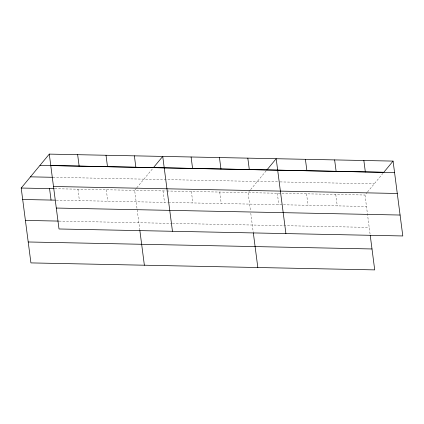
<?xml version="1.0" encoding="UTF-8"?>
<svg xmlns="http://www.w3.org/2000/svg" width="424" height="424" viewBox="0 0 424 424"><rect width="100%" height="100%" fill="white"/><g stroke="black" fill="none" stroke-linecap="round" stroke-linejoin="round"><path stroke-width="0.32" stroke-dasharray="2.12 1.59" d="M136.337 188.304L134.652 190.339L139.787 229.909M136.756 187.795L152.64 168.614M250.208 190.1L248.104 192.644L250.441 210.638M250.632 189.592L266.505 170.416M370.046 233.931L364.99 195.019L367.099 192.475M367.518 191.966L382.978 173.294M52.894 177.296L279.448 181.901M280.1 181.912L374.26 183.825M54.839 188.722L166.314 190.986M166.971 190.996L364.99 195.019M56.328 200.17L167.798 202.439M168.461 202.449L366.479 206.472M59.047 221.1L171.837 223.39M172.494 223.406L369.198 227.402M335.766 194.425L337.255 205.879M306.547 193.832L308.036 205.285M277.322 193.238L278.812 204.691M250.78 213.256L253.239 232.214M219.738 192.072L221.227 203.52M191.378 191.494L192.862 202.948M163.012 190.917L164.501 202.37M106.286 189.767L107.776 201.214M77.926 189.189L79.415 200.642"/><path stroke-width="0.64" d="M370.216 235.241L374.715 269.892L30.926 262.906L21.2 188.039L49.285 154.108L393.075 161.094L402.8 235.961L59.01 228.981L49.285 154.108M153.467 167.613L162.737 156.414L172.462 231.281M266.919 169.918L276.188 158.719L285.914 233.587M393.075 161.094L383.81 172.292L40.015 165.307M50.774 165.561L394.564 172.547M30.47 176.84L52.237 177.285M53.493 186.491L397.283 193.477M21.2 188.039L54.182 188.707M22.689 199.487L55.009 200.144M56.291 208.052L400.081 215.037M25.403 220.416L58.385 221.084M28.207 241.977L371.996 248.962M363.856 160.5L365.34 171.953M334.631 159.906L336.121 171.36M305.407 159.313L306.897 170.766M247.823 158.147L249.312 169.595M253.324 232.866L257.824 267.512M219.462 157.569L220.952 169.017M191.097 156.991L192.586 168.445M134.376 155.841L135.86 167.289M139.872 230.561L144.372 265.212M106.011 155.263L107.5 166.717M77.65 154.686L79.134 166.139M49.56 188.611L51.05 200.064"/></g></svg>
